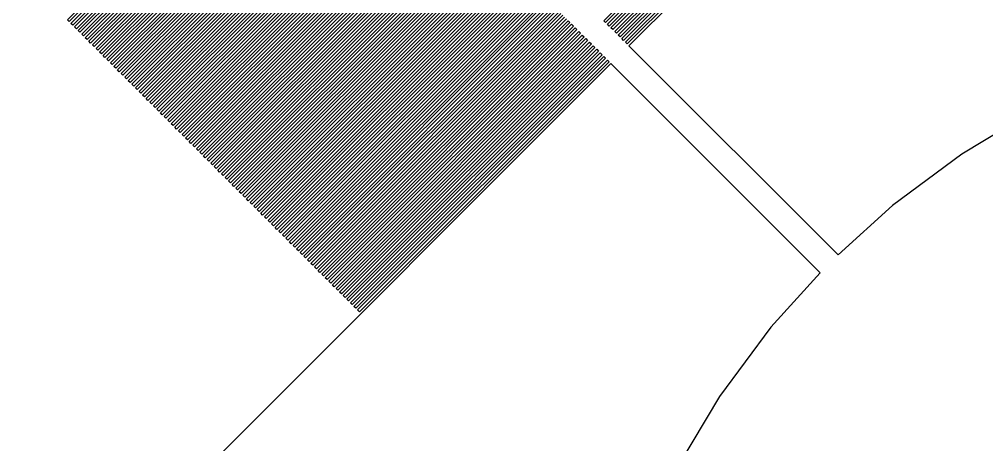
# Model space of a CAD drawing. Extents: x 1 to 107, y 1 to 71.
# Drawn here: x 97.849 to 101.667, y 42.241 to 43.92 of the extents above; entities that cross this region are included whole.
import ezdxf

# ---------------------------------------------------------------- set-up
doc = ezdxf.new("R2010")
doc.units = 0

msp = doc.modelspace()

# ---------------------------------------------------------------- linework, layer by layer
for p, q in [((100.255, 43.8156), (102.591, 46.1513)), ((98.0383, 43.9181), (99.0247, 44.9045)), ((99.0318, 44.8975), (98.0454, 43.9111)), ((98.0525, 43.904), (99.0389, 44.8904)), ((99.046, 44.8833), (98.0595, 43.8969)), ((98.0666, 43.8898), (99.053, 44.8763)), ((99.0601, 44.8692), (98.0737, 43.8828)), ((100.156, 43.9146), (101.143, 44.901)), ((101.15, 44.8939), (100.163, 43.9075)), ((100.17, 43.9004), (101.157, 44.8869)), ((101.164, 44.8798), (100.177, 43.8934)), ((100.184, 43.8863), (101.171, 44.8727)), ((98.0807, 43.8757), (99.0672, 44.8621)), ((99.0742, 44.855), (98.0878, 43.8686)), ((98.0949, 43.8616), (99.0813, 44.848)), ((99.0884, 44.8409), (98.102, 43.8545)), ((98.109, 43.8474), (99.0955, 44.8338)), ((101.178, 44.8656), (100.191, 43.8792)), ((100.199, 43.8722), (101.185, 44.8586)), ((101.192, 44.8515), (100.206, 43.8651)), ((100.213, 43.858), (101.199, 44.8444)), ((101.206, 44.8374), (100.22, 43.8509)), ((100.227, 43.8439), (101.213, 44.8303)), ((99.1025, 44.8268), (98.1161, 43.8403)), ((98.1232, 43.8333), (99.1096, 44.8197)), ((99.1167, 44.8126), (98.1302, 43.8262)), ((98.1373, 43.8191), (99.1237, 44.8056)), ((99.1308, 44.7985), (98.1444, 43.8121)), ((98.1515, 43.805), (99.1379, 44.7914)), ((101.22, 44.8232), (100.234, 43.8368)), ((100.241, 43.8297), (101.227, 44.8161)), ((101.234, 44.8091), (100.248, 43.8226)), ((99.1449, 44.7843), (98.1585, 43.7979)), ((98.1656, 43.7908), (99.152, 44.7773)), ((99.1591, 44.7702), (98.1727, 43.7838)), ((98.1797, 43.7767), (99.1662, 44.7631)), ((99.1732, 44.7561), (98.1868, 43.7696)), ((98.1939, 43.7626), (99.1803, 44.749)), ((99.1874, 44.7419), (98.201, 43.7555)), ((98.208, 43.7484), (99.1945, 44.7348)), ((99.2015, 44.7278), (98.2151, 43.7413)), ((98.2222, 43.7343), (99.2086, 44.7207)), ((99.2157, 44.7136), (98.2292, 43.7272)), ((98.2363, 43.7201), (99.2227, 44.7066)), ((99.2298, 44.6995), (98.2434, 43.7131)), ((98.2505, 43.706), (99.2369, 44.6924)), ((99.2439, 44.6853), (98.2575, 43.6989)), ((98.2646, 43.6918), (99.251, 44.6783)), ((99.2581, 44.6712), (98.2717, 43.6848)), ((98.2787, 43.6777), (99.2652, 44.6641)), ((99.2722, 44.6571), (98.2858, 43.6706)), ((98.2929, 43.6636), (99.2793, 44.65)), ((99.2864, 44.6429), (98.3, 43.6565)), ((98.307, 43.6494), (99.2934, 44.6358)), ((99.3005, 44.6288), (98.3141, 43.6424)), ((98.3212, 43.6353), (99.3076, 44.6217)), ((99.3147, 44.6146), (98.3282, 43.6282)), ((98.3353, 43.6211), (99.3217, 44.6076)), ((99.3288, 44.6005), (98.3424, 43.6141)), ((98.3495, 43.607), (99.3359, 44.5934)), ((99.3429, 44.5863), (98.3565, 43.5999)), ((98.3636, 43.5928), (99.35, 44.5793)), ((99.3571, 44.5722), (98.3707, 43.5858)), ((98.3777, 43.5787), (99.3642, 44.5651)), ((99.3712, 44.5581), (98.3848, 43.5716)), ((98.3919, 43.5646), (99.3783, 44.551)), ((99.3854, 44.5439), (98.3989, 43.5575)), ((98.406, 43.5504), (99.3924, 44.5368)), ((99.3995, 44.5298), (98.4131, 43.5434)), ((98.4202, 43.5363), (99.4066, 44.5227)), ((99.4137, 44.5156), (98.4272, 43.5292)), ((98.4343, 43.5222), (99.4207, 44.5086)), ((99.4278, 44.5015), (98.4414, 43.5151)), ((98.4485, 43.508), (99.4349, 44.4944)), ((99.4419, 44.4874), (98.4555, 43.5009)), ((98.4626, 43.4939), (99.449, 44.4803)), ((99.4561, 44.4732), (98.4697, 43.4868)), ((98.4767, 43.4797), (99.4632, 44.4661)), ((99.4702, 44.4591), (98.4838, 43.4727)), ((98.4909, 43.4656), (99.4773, 44.452)), ((99.4844, 44.4449), (98.4979, 43.4585)), ((98.505, 43.4514), (99.4914, 44.4379)), ((99.4985, 44.4308), (98.5121, 43.4444)), ((98.5192, 43.4373), (99.5056, 44.4237)), ((99.5126, 44.4166), (98.5262, 43.4302)), ((98.5333, 43.4232), (99.5197, 44.4096)), ((99.5268, 44.4025), (98.5404, 43.4161)), ((98.5474, 43.409), (99.5339, 44.3954)), ((99.5409, 44.3884), (98.5545, 43.4019)), ((98.5616, 43.3949), (99.548, 44.3813)), ((99.5551, 44.3742), (98.5686, 43.3878)), ((98.5757, 43.3807), (99.5621, 44.3672)), ((99.5692, 44.3601), (98.5828, 43.3737)), ((98.5899, 43.3666), (99.5763, 44.353)), ((99.5834, 44.3459), (98.597, 43.3595)), ((98.604, 43.3524), (99.5904, 44.3389)), ((99.5975, 44.3318), (98.6111, 43.3454)), ((98.6182, 43.3383), (99.6046, 44.3247)), ((99.6116, 44.3176), (98.6252, 43.3312)), ((98.6323, 43.3242), (99.6187, 44.3106)), ((99.6258, 44.3035), (98.6394, 43.3171)), ((98.6464, 43.31), (99.6329, 44.2964)), ((99.6399, 44.2894), (98.6535, 43.3029)), ((98.6606, 43.2959), (99.647, 44.2823)), ((99.6541, 44.2752), (98.6676, 43.2888)), ((98.6747, 43.2817), (99.6611, 44.2682)), ((99.6682, 44.2611), (98.6818, 43.2747)), ((98.6889, 43.2676), (99.6753, 44.254)), ((99.6824, 44.2469), (98.6959, 43.2605)), ((98.703, 43.2534), (99.6894, 44.2399)), ((99.6965, 44.2328), (98.7101, 43.2464)), ((98.7171, 43.2393), (99.7036, 44.2257)), ((99.7106, 44.2187), (98.7242, 43.2322)), ((98.7313, 43.2252), (99.7177, 44.2116)), ((99.7248, 44.2045), (98.7384, 43.2181)), ((98.7454, 43.211), (99.7319, 44.1974)), ((99.7389, 44.1904), (98.7525, 43.204)), ((98.7596, 43.1969), (99.746, 44.1833)), ((99.7531, 44.1762), (98.7666, 43.1898)), ((98.7737, 43.1827), (99.7601, 44.1691)), ((99.7672, 44.1621), (98.7808, 43.1757)), ((98.7879, 43.1686), (99.7743, 44.155)), ((99.7814, 44.1479), (98.7949, 43.1615)), ((98.802, 43.1544), (99.7884, 44.1409)), ((99.7955, 44.1338), (98.8091, 43.1474)), ((98.8161, 43.1403), (99.8026, 44.1267)), ((99.8096, 44.1197), (98.8232, 43.1332)), ((98.8303, 43.1262), (99.8167, 44.1126)), ((99.8238, 44.1055), (98.8374, 43.1191)), ((98.8444, 43.112), (99.8308, 44.0984)), ((99.8379, 44.0914), (98.8515, 43.105)), ((98.8586, 43.0979), (99.845, 44.0843)), ((99.8521, 44.0772), (98.8656, 43.0908)), ((98.8727, 43.0837), (99.8591, 44.0702)), ((99.8662, 44.0631), (98.8798, 43.0767)), ((98.8869, 43.0696), (99.8733, 44.056)), ((99.8803, 44.049), (98.8939, 43.0625)), ((98.901, 43.0555), (99.8874, 44.0419)), ((99.8945, 44.0348), (98.9081, 43.0484)), ((98.9151, 43.0413), (99.9016, 44.0277)), ((99.9086, 44.0207), (98.9222, 43.0342)), ((98.9293, 43.0272), (99.9157, 44.0136)), ((99.9228, 44.0065), (98.9364, 43.0201)), ((98.9434, 43.013), (99.9298, 43.9995)), ((99.9369, 43.9924), (98.9505, 43.006)), ((98.9576, 42.9989), (99.944, 43.9853)), ((99.951, 43.9782), (98.9646, 42.9918)), ((98.9717, 42.9847), (99.9581, 43.9712)), ((99.9652, 43.9641), (98.9788, 42.9777)), ((98.9858, 42.9706), (99.9723, 43.957)), ((98.0454, 43.9111), (98.0383, 43.9181)), ((99.9793, 43.95), (98.9929, 42.9635)), ((99, 42.9565), (99.9864, 43.9429)), ((99.9935, 43.9358), (99.0071, 42.9494)), ((99.0141, 42.9423), (100.001, 43.9287)), ((100.008, 43.9217), (99.0212, 42.9353)), ((99.0283, 42.9282), (100.015, 43.9146)), ((100.015, 43.9146), (100.022, 43.9075)), ((100.163, 43.9075), (100.156, 43.9146)), ((98.0595, 43.8969), (98.0525, 43.904)), ((98.0737, 43.8828), (98.0666, 43.8898)), ((98.0878, 43.8686), (98.0807, 43.8757)), ((100.022, 43.9075), (99.0354, 42.9211)), ((99.0424, 42.914), (100.029, 43.9005)), ((100.036, 43.8934), (99.0495, 42.907)), ((99.0566, 42.8999), (100.043, 43.8863)), ((100.05, 43.8792), (99.0636, 42.8928)), ((100.029, 43.9005), (100.036, 43.8934)), ((100.043, 43.8863), (100.05, 43.8792)), ((100.177, 43.8934), (100.17, 43.9004)), ((100.191, 43.8792), (100.184, 43.8863)), ((98.102, 43.8545), (98.0949, 43.8616)), ((98.1161, 43.8403), (98.109, 43.8474)), ((99.0707, 42.8858), (100.057, 43.8722)), ((100.064, 43.8651), (99.0778, 42.8787)), ((99.0848, 42.8716), (100.071, 43.858)), ((100.078, 43.851), (99.0919, 42.8645)), ((99.099, 42.8575), (100.085, 43.8439)), ((100.092, 43.8368), (99.106, 42.8504)), ((100.057, 43.8722), (100.064, 43.8651)), ((100.071, 43.858), (100.078, 43.851)), ((100.085, 43.8439), (100.092, 43.8368)), ((100.206, 43.8651), (100.199, 43.8722)), ((100.22, 43.8509), (100.213, 43.858)), ((100.234, 43.8368), (100.227, 43.8439)), ((98.1302, 43.8262), (98.1232, 43.8333)), ((98.1444, 43.8121), (98.1373, 43.8191)), ((98.1585, 43.7979), (98.1515, 43.805)), ((99.1131, 42.8433), (100.1, 43.8297)), ((100.107, 43.8227), (99.1202, 42.8363)), ((99.1273, 42.8292), (100.114, 43.8156)), ((100.121, 43.8085), (99.1343, 42.8221)), ((99.1414, 42.815), (100.128, 43.8015)), ((100.1, 43.8297), (100.107, 43.8227)), ((100.114, 43.8156), (100.121, 43.8085)), ((100.128, 43.8015), (100.135, 43.7944)), ((100.248, 43.8226), (100.241, 43.8297)), ((101.081, 42.9901), (100.255, 43.8156)), ((98.1727, 43.7838), (98.1656, 43.7908)), ((98.1868, 43.7696), (98.1797, 43.7767)), ((98.201, 43.7555), (98.1939, 43.7626)), ((100.135, 43.7944), (99.1485, 42.808)), ((99.1556, 42.8009), (100.142, 43.7873)), ((100.149, 43.7802), (99.1626, 42.7938)), ((99.1697, 42.7868), (100.156, 43.7732)), ((100.163, 43.7661), (99.1768, 42.7797)), ((100.142, 43.7873), (100.149, 43.7802)), ((100.156, 43.7732), (100.163, 43.7661)), ((97.8487, 41.4091), (100.184, 43.7449)), ((98.2151, 43.7413), (98.208, 43.7484)), ((98.2292, 43.7272), (98.2222, 43.7343)), ((99.1838, 42.7726), (100.17, 43.759)), ((100.177, 43.752), (99.1909, 42.7655)), ((100.17, 43.759), (100.177, 43.752)), ((100.184, 43.7449), (101.01, 42.9194)), ((98.2434, 43.7131), (98.2363, 43.7201)), ((98.2575, 43.6989), (98.2505, 43.706)), ((98.2717, 43.6848), (98.2646, 43.6918)), ((98.2858, 43.6706), (98.2787, 43.6777)), ((98.3, 43.6565), (98.2929, 43.6636)), ((98.3141, 43.6424), (98.307, 43.6494)), ((98.3282, 43.6282), (98.3212, 43.6353)), ((98.3424, 43.6141), (98.3353, 43.6211)), ((98.3565, 43.5999), (98.3495, 43.607)), ((98.3707, 43.5858), (98.3636, 43.5928)), ((98.3848, 43.5716), (98.3777, 43.5787)), ((98.3989, 43.5575), (98.3919, 43.5646)), ((98.4131, 43.5434), (98.406, 43.5504)), ((98.4272, 43.5292), (98.4202, 43.5363)), ((101.861, 43.563), (101.569, 43.388)), ((98.4414, 43.5151), (98.4343, 43.5222)), ((98.4555, 43.5009), (98.4485, 43.508)), ((98.4697, 43.4868), (98.4626, 43.4939)), ((98.4838, 43.4727), (98.4767, 43.4797)), ((98.4979, 43.4585), (98.4909, 43.4656)), ((98.5121, 43.4444), (98.505, 43.4514)), ((98.5262, 43.4302), (98.5192, 43.4373)), ((98.5404, 43.4161), (98.5333, 43.4232)), ((98.5545, 43.4019), (98.5474, 43.409)), ((98.5686, 43.3878), (98.5616, 43.3949)), ((98.5828, 43.3737), (98.5757, 43.3807)), ((101.569, 43.388), (101.296, 43.1851)), ((98.597, 43.3595), (98.5899, 43.3666)), ((98.6111, 43.3454), (98.604, 43.3524)), ((98.6252, 43.3312), (98.6182, 43.3383)), ((98.6394, 43.3171), (98.6323, 43.3242)), ((98.6535, 43.3029), (98.6464, 43.31)), ((98.6676, 43.2888), (98.6606, 43.2959)), ((98.6818, 43.2747), (98.6747, 43.2817)), ((98.6959, 43.2605), (98.6889, 43.2676)), ((98.7101, 43.2464), (98.703, 43.2534)), ((98.7242, 43.2322), (98.7171, 43.2393)), ((98.7384, 43.2181), (98.7313, 43.2252)), ((98.7525, 43.204), (98.7454, 43.211)), ((98.7666, 43.1898), (98.7596, 43.1969)), ((98.7808, 43.1757), (98.7737, 43.1827)), ((98.7949, 43.1615), (98.7879, 43.1686)), ((98.8091, 43.1474), (98.802, 43.1544)), ((101.296, 43.1851), (101.081, 42.9901)), ((98.8232, 43.1332), (98.8161, 43.1403)), ((98.8374, 43.1191), (98.8303, 43.1262)), ((98.8515, 43.105), (98.8444, 43.112)), ((98.8656, 43.0908), (98.8586, 43.0979)), ((98.8798, 43.0767), (98.8727, 43.0837)), ((98.8939, 43.0625), (98.8869, 43.0696)), ((98.9081, 43.0484), (98.901, 43.0555)), ((98.9222, 43.0342), (98.9151, 43.0413)), ((98.9364, 43.0201), (98.9293, 43.0272)), ((98.9505, 43.006), (98.9434, 43.013)), ((98.9646, 42.9918), (98.9576, 42.9989)), ((98.9788, 42.9777), (98.9717, 42.9847)), ((98.9929, 42.9635), (98.9858, 42.9706)), ((99.0071, 42.9494), (99, 42.9565)), ((99.0212, 42.9353), (99.0141, 42.9423)), ((99.0354, 42.9211), (99.0283, 42.9282)), ((99.0495, 42.907), (99.0424, 42.914)), ((99.0636, 42.8928), (99.0566, 42.8999)), ((99.0778, 42.8787), (99.0707, 42.8858)), ((101.01, 42.9194), (100.815, 42.7041)), ((99.0919, 42.8645), (99.0848, 42.8716)), ((99.106, 42.8504), (99.099, 42.8575)), ((99.1202, 42.8363), (99.1131, 42.8433)), ((99.1343, 42.8221), (99.1273, 42.8292)), ((99.1485, 42.808), (99.1414, 42.815)), ((99.1626, 42.7938), (99.1556, 42.8009)), ((99.1768, 42.7797), (99.1697, 42.7868)), ((99.1909, 42.7655), (99.1838, 42.7726)), ((100.815, 42.7041), (100.612, 42.4306)), ((100.612, 42.4306), (100.437, 42.1385))]:
    msp.add_line(p, q)

doc.saveas('drawing.dxf')
